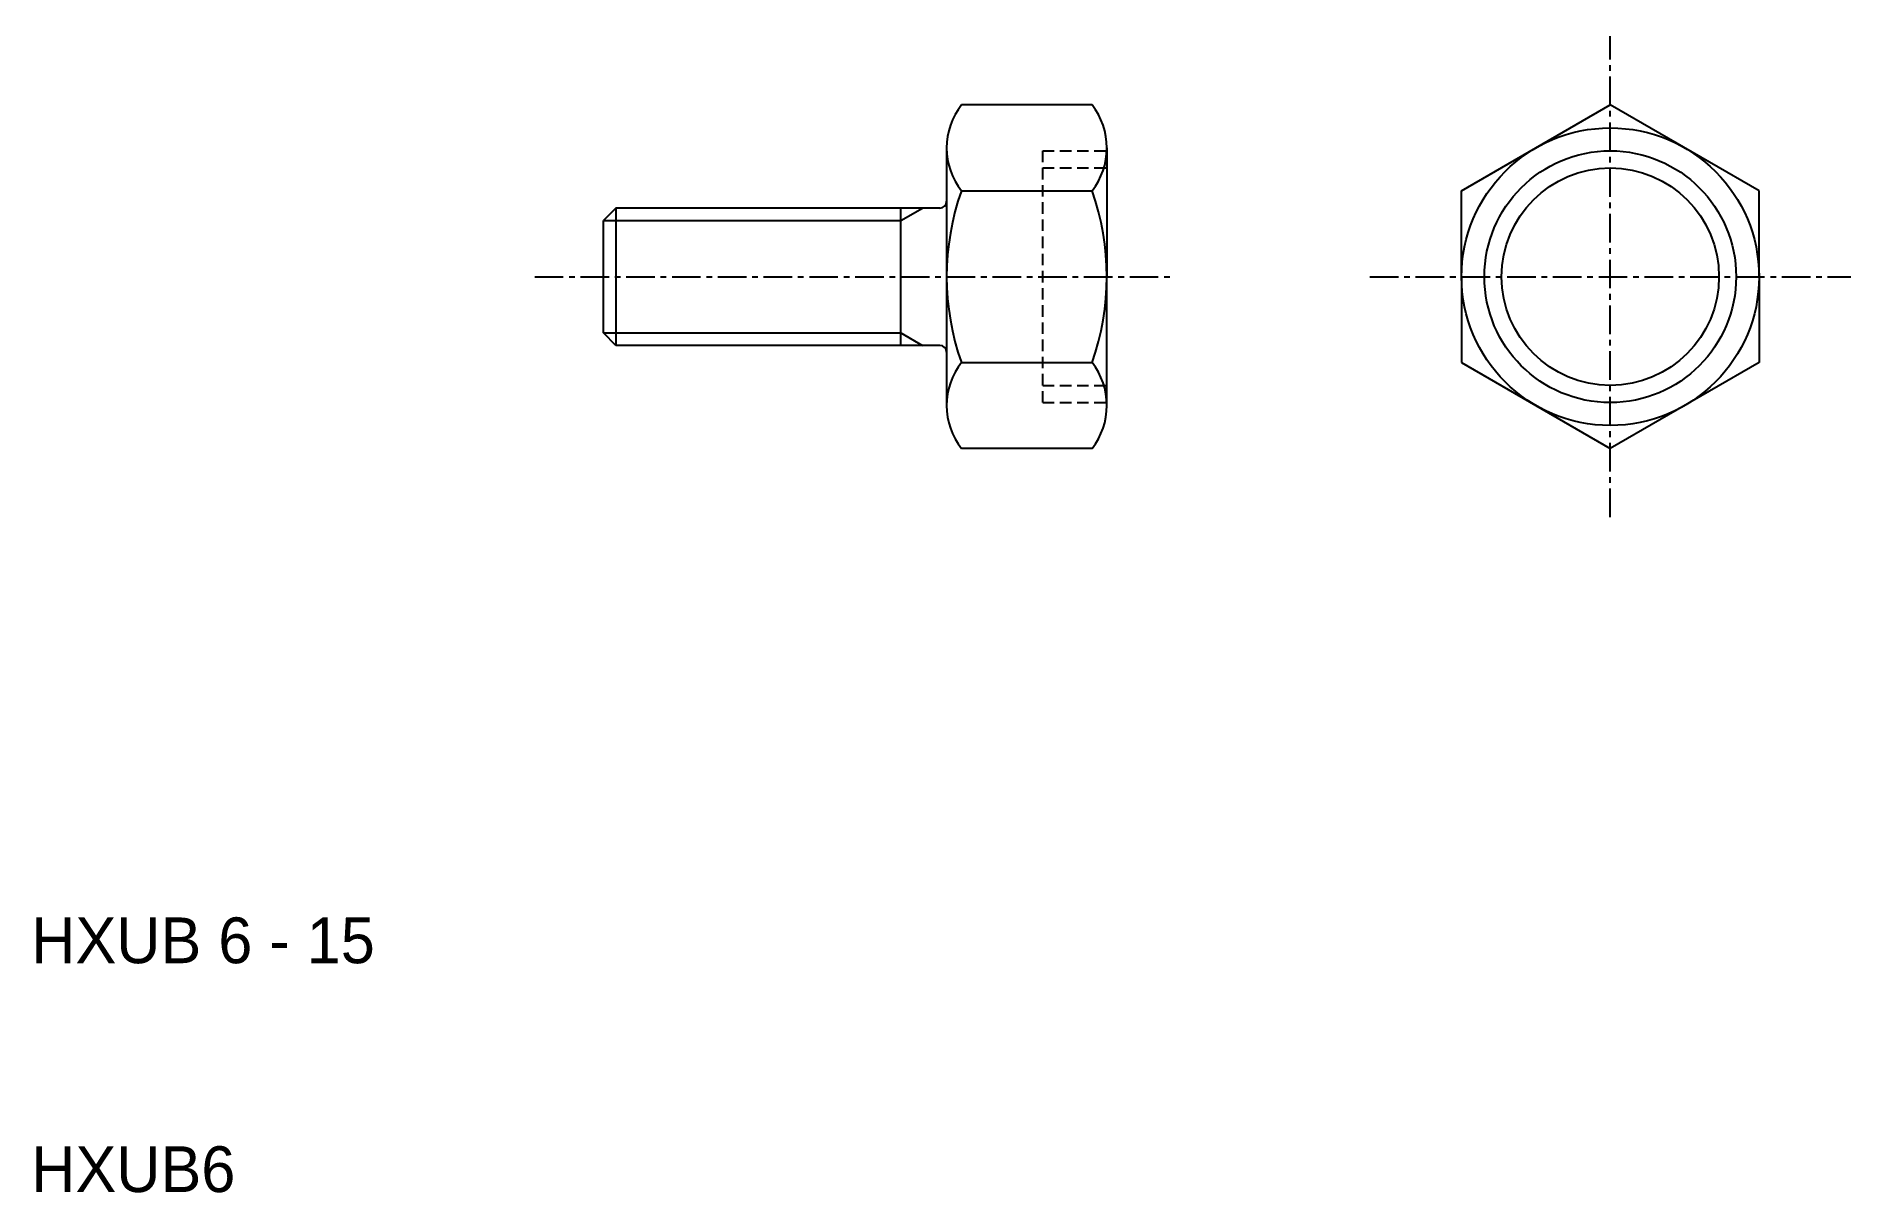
# Model space of a CAD drawing. Extents: x 10.2 to 89.5, y 10 to 60.5.
import ezdxf

# ---------------------------------------------------------------- set-up
doc = ezdxf.new("R2010")
doc.units = 0
doc.linetypes.add('CENTER', pattern=[2, 1.25, -0.25, 0.25, -0.25])
doc.linetypes.add('DASHED', pattern=[0.75, 0.5, -0.25])
doc.layers.get('0').update_dxf_attribs({"linetype": 'CONTINUOUS'})
doc.layers.add('CENTER', color=1, linetype='CENTER')

msp = doc.modelspace()

# ---------------------------------------------------------------- linework, layer by layer
at = {"color": 7, "linetype": 'CONTINUOUS'}
for p, q in [((56.356, 57.506), (50.644, 57.506)), ((72.5, 53.753), (79, 57.506)), ((85.5, 53.753), (79, 57.506)), ((50, 55.629), (50, 44.371)), ((57, 55.629), (57, 50)), ((50.644, 53.753), (56.356, 53.753)), ((72.5, 50), (72.5, 53.753)), ((85.5, 50), (85.5, 53.753)), ((35.541, 53), (35, 52.459)), ((35, 47.541), (35, 52.459)), ((49.7, 53), (35.541, 53)), ((35.541, 53), (35.541, 47)), ((48, 47), (48, 53)), ((57, 44.371), (57, 50)), ((72.5, 50), (72.5, 46.247)), ((85.5, 50), (85.5, 46.247)), ((35.541, 47), (35, 47.541)), ((49.7, 47), (35.541, 47)), ((50.644, 46.247), (56.356, 46.247)), ((72.5, 46.247), (79, 42.494)), ((85.5, 46.247), (79, 42.494)), ((56.356, 42.494), (50.644, 42.494))]:
    msp.add_line(p, q, dxfattribs=at)
at = {"color": 3, "linetype": 'DASHED'}
for p, q in [((54.2, 44.5), (54.2, 55.5)), ((54.2, 55.5), (57, 55.5)), ((54.2, 54.75), (57, 54.75)), ((54.2, 45.25), (57, 45.25)), ((54.2, 44.5), (57, 44.5))]:
    msp.add_line(p, q, dxfattribs=at)
at = {"color": 3, "linetype": 'CONTINUOUS'}
for p, q in [((35, 52.459), (48, 52.459)), ((48, 52.459), (48.938, 53)), ((35, 47.541), (48, 47.541)), ((48, 47.541), (48.938, 47))]:
    msp.add_line(p, q, dxfattribs=at)
at = {"color": 7, "linetype": 'CONTINUOUS'}
for radius in [6.5, 5.5, 4.75]:
    msp.add_circle((79, 50), radius, dxfattribs=at)
for centre, radius, start, end in [((53.054, 55.629), 3.054, 142.09349, 180), ((53.946, 55.629), 3.054, 0, 37.90651), ((53.054, 55.629), 3.054, 180, 217.90651), ((53.946, 55.629), 3.054, 322.09349, 0), ((49.7, 53.3), 0.3, 270, 0), ((61.25, 50), 11.25, 160.51378, 199.48622), ((45.75, 50), 11.25, 340.51378, 19.48622), ((49.7, 46.7), 0.3, 0, 90), ((53.054, 44.371), 3.054, 142.09349, 180), ((53.946, 44.371), 3.054, 0, 37.90651), ((53.054, 44.371), 3.054, 180, 217.90651), ((53.946, 44.371), 3.054, 322.09349, 0)]:
    msp.add_arc(centre, radius, start, end, dxfattribs=at)
at = {"layer": 'CENTER', "color": 1, "linetype": 'CENTER'}
for p, q in [((79, 39.494), (79, 60.506)), ((32, 50), (60, 50)), ((68.494, 50), (89.506, 50))]:
    msp.add_line(p, q, dxfattribs=at)

# ---------------------------------------------------------------- texts
at = {"color": 7, "linetype": 'CONTINUOUS'}
for s, p in [('HXUB 6 - 15', (10, 20)), ('HXUB6', (10, 10))]:
    msp.add_text(s, height=2, dxfattribs=at).set_placement(p)

doc.saveas('drawing.dxf')
